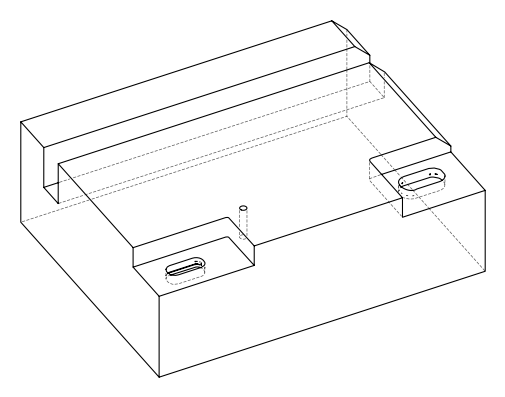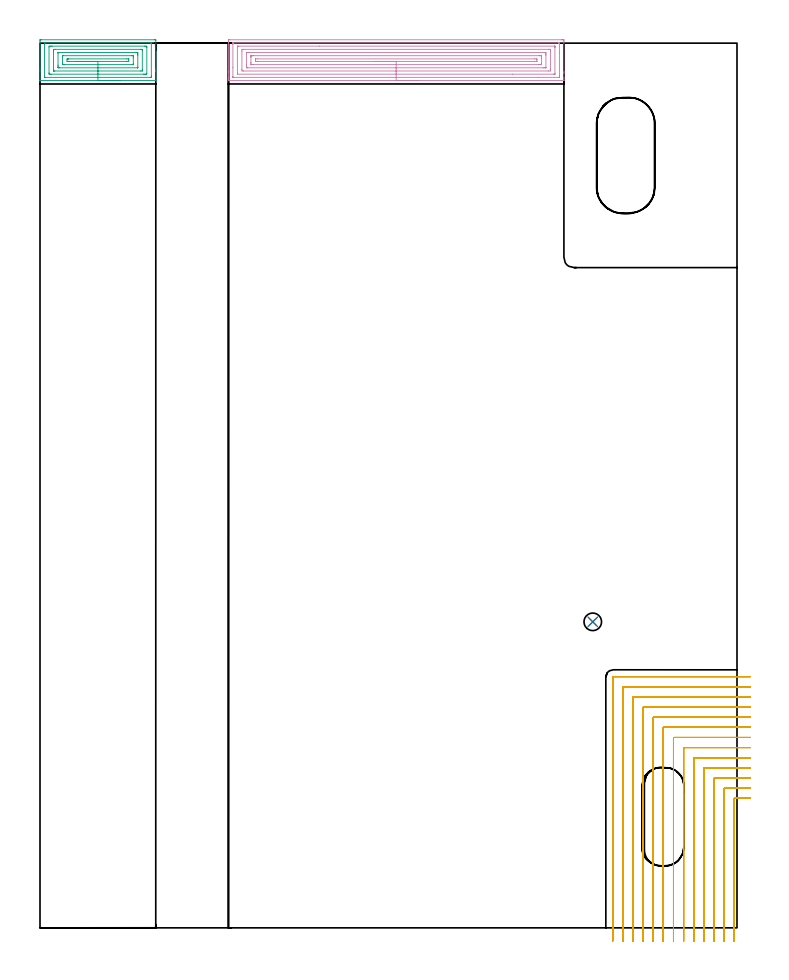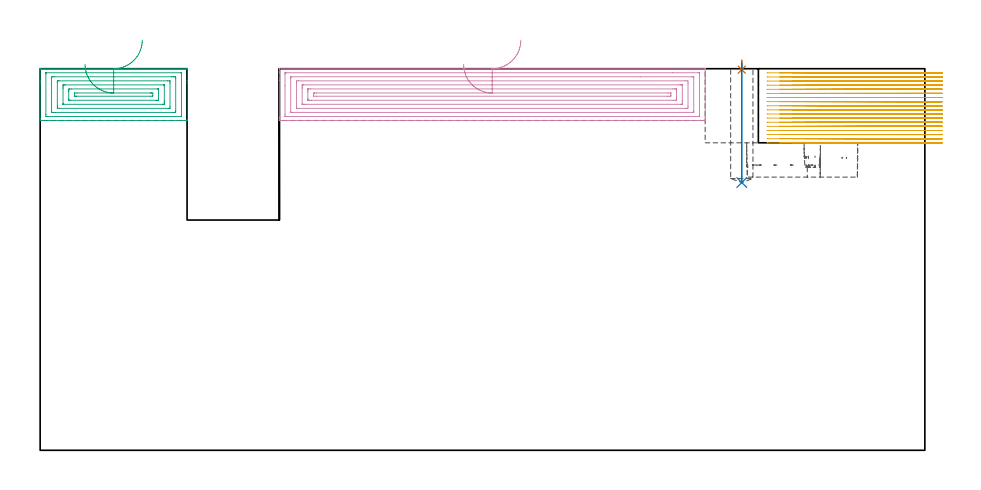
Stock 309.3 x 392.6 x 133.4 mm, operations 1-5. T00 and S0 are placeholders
(PLAN: 9 operations, 7 tool changes, 132.7 min)
(1 SPOT_DRILL | STEP1POCKET | NXT0321_9005460120000 | 0.03 min | 3 mm3)
(2 DRILL_BLIND_HOLE_INTO_CENTER | STEP1POCKET | NXT0301_049 | 0.17 min | 1842 mm3)
(3 AREA_MILL | FG_CHAMFER_SURFACE | UGT0205_001 | 3.14 min | 9677 mm3)
(4 AREA_MILL_1 | FG_CHAMFER_SURFACE_1 | UGT0205_001 | 8.6 min | 26903 mm3)
(5 MILL_CORNER_NOTCH_RECTANGULAR | CORNER_NOTCH_RECTANGULAR | NXT0201_008 | Follow Part, ap 1.5, ae 75% | 64.49 min | 172547 mm3)
(6 MILL_CORNER_NOTCH_RECTANGULAR_1 | CORNER_NOTCH_RECTANGULAR_1 | NXT0201_009 | Follow Part, ap 2, ae 75% | 41.32 min | 196754 mm3)
(7 MILL_RECTANGULAR_POCKET | POCKET_RECTANGULAR_STRAIGHT | UGT0201_103 | Follow Part, ap 3.5, ae 75% | 0.94 min | 8896 mm3)
(8 MILL_RECTANGULAR_POCKET_1 | POCKET_RECTANGULAR_STRAIGHT_1 | UGT0201_100 | Follow Part, ap 4.5, ae 75% | 0.82 min | 14474 mm3)
(9 MILL_RECTANGULAR_SLOT | SLOT_RECTANGULAR | UGT0201_004 | Follow Part, ap 8, ae 75% | 13.18 min | 666415 mm3)
(TOOL NXT0321_9005460120000 | NC Spot Drill, 142deg, 12mm, Carbide, Uncoated | D12 PA142 FL30 Z2)
(TOOL NXT0301_049 | Carbide Drill 7.8mm [860.1-0780-039A1-MM 2214] | D7.8 PA140 FL53 Z2)
(TOOL UGT0205_001 | Chamfer Mill 20 x 3 x 45 deg. | D20 FL50 Z2)
(TOOL NXT0201_008 | ENDMILL 6mm [2P460-0600-NA 1630] | D6 FL26 Z6)
(TOOL NXT0201_009 | ENDMILL 8mm [2P460-0800-NA 1630] | D8 FL26 Z6)
(TOOL UGT0201_103 | End Mill 14 mm | D14 FL19 Z2)
(TOOL UGT0201_100 | End Mill 18 mm | D18 FL22 Z2)
(TOOL UGT0201_004 | End Mill 32 mm | D32 FL53 Z6)
(OP 1 SPOT_DRILL)
G17 G21 G94 G90
T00 M6
G54
G17 G0 G90 X245.3 Y135.8 S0 M3
G43 Z143.4 H0
G94 G81 G98 Z133.064 F250. R136.4
G80
M5
M2
(OP 2 DRILL_BLIND_HOLE_INTO_CENTER)
G17 G21 G94 G90
T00 M6
G54
G17 G0 G90 X245.3 Y135.8 S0 M3
G43 Z143.4 H1
G94 G81 G98 Z93.6 F250. R135.4
G80
M5
M2
(OP 3 AREA_MILL)
G17 G21 G94 G90
T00 M6
G54
G17 G0 G90 X35.7 Y376. S1061 M3
G43 Z143.4 H0
G94 G1 X35.662 Z142.528 F250.
X35.548 Z141.663
X35.359 Z140.812
X35.097 Z139.98
X34.763 Z139.174
X34.36 Z138.4
X33.891 Z137.664
X33.36 Z136.972
X32.771 Z136.329
X32.128 Z135.739
X31.436 Z135.208
X30.7 Z134.74
X29.926 Z134.337
X29.12 Z134.003
X28.288 Z133.741
X27.436 Z133.552
X26.572 Z133.438
X25.7 Z133.4
X0.051
X0.009 Y376.005 Z133.39
X0.006 Y376.014 Z133.381
X0. Y376.135 Z133.264
Y380.252 Z129.146
Y381.04 Z128.353
Y393.515 Z115.881
X0.002 Y394.009 Z115.386
X0.006 Y394.091 Z115.305
X0.493 Y394.1 Z115.3
X50.907
X51.215 Y394.096 Z115.302
X51.39 Y394.091 Z115.305
X51.4 Y393.909 Z115.487
Y381.04 Z128.353
Y380.252 Z129.146
Y380.149 Z129.249
Y376.135 Z133.263
X51.394 Y376.014 Z133.381
X51.391 Y376.005 Z133.39
X51.349 Y376. Z133.4
X25.7
Y377.414 Z131.986
X2.201 Y377.415 Z131.985
X2.078 Y377.418 Z131.982
X2.009 Y377.422 Z131.978
X2.005 Y377.439 Z131.961
X2.002 Y377.476 Z131.924
X2. Y377.741 Z131.659
X2.001 Y391.996 Z117.404
X2.01 Y392.624 Z116.776
X2.024 Y392.679 Z116.721
X2.139 Y392.684 Z116.716
X2.201 Y392.685 Z116.715
X49.199
X49.322 Y392.682 Z116.718
X49.391 Y392.678 Z116.722
X49.395 Y392.661 Z116.739
X49.398 Y392.624 Z116.776
X49.4 Y392.36 Z117.04
X49.399 Y378.104 Z131.296
X49.39 Y377.476 Z131.924
X49.376 Y377.421 Z131.979
X49.261 Y377.416 Z131.984
X49.199 Y377.415 Z131.985
X25.7 Y377.414 Z131.986
Y378.828 Z130.572
X4.916 Y378.829 Z130.571
X4.456 Y378.83 Z130.57
X4.031 Y378.836 Z130.564
X4.002 Y379.258 Z130.142
X4. Y379.29 Z130.11
X4.001 Y390.872 Z118.528
X4.031 Y391.264 Z118.136
X4.49 Y391.27 Z118.13
X4.916 Y391.271 Z118.129
X5.373 Y391.272 Z118.128
X46.484 Y391.271 Z118.129
X46.944 Y391.27 Z118.13
X47.369 Y391.264 Z118.136
X47.398 Y390.842 Z118.558
X47.4 Y390.811 Z118.589
X47.399 Y379.228 Z130.172
X47.369 Y378.836 Z130.564
X46.91 Y378.83 Z130.57
X46.484 Y378.829 Z130.571
X46.027 Y378.828 Z130.572
X25.7
Y380.243 Z129.157
X6.592
X6.255 Y380.245 Z129.155
X6.087 Y380.247 Z129.153
X6.012 Y380.25 Z129.151
X6.01 Y380.308 Z129.092
X6.001 Y380.838 Z128.562
Y389.06 Z120.34
X6.004 Y389.745 Z119.655
X6.01 Y389.842 Z119.558
X6.091 Y389.85 Z119.55
X6.777 Y389.857 Z119.543
X44.808
X45.145 Y389.855 Z119.545
X45.313 Y389.853 Z119.547
X45.388 Y389.851 Z119.549
X45.39 Y389.792 Z119.608
X45.399 Y389.262 Z120.138
Y381.04 Z128.36
X45.395 Y380.355 Z129.045
X45.39 Y380.259 Z129.141
X45.309 Y380.25 Z129.15
X44.623 Y380.243 Z129.157
X25.7
Y381.657 Z127.743
X8.725
X8.453 Y381.659 Z127.741
X8.181 Y381.662 Z127.738
X8.01 Y381.664 Z127.736
X8.006 Y381.779 Z127.621
X8.003 Y381.931 Z127.469
X8. Y382.388 Z127.012
Y382.822 Z126.578
X8.001 Y388.169 Z121.231
X8.003 Y388.397 Z121.003
X8.006 Y388.425 Z120.975
X8.009 Y388.434 Z120.966
X8.02 Y388.436 Z120.964
X8.09 Y388.441 Z120.959
X8.181 Y388.442 Z120.958
X42.674 Y388.443 Z120.957
X42.947 Y388.441 Z120.959
X43.219 Y388.439 Z120.961
X43.39 Y388.436 Z120.964
X43.394 Y388.321 Z121.079
X43.397 Y388.169 Z121.231
X43.4 Y387.712 Z121.688
Y387.278 Z122.122
X43.399 Y381.931 Z127.469
X43.397 Y381.703 Z127.697
X43.394 Y381.675 Z127.725
X43.391 Y381.666 Z127.734
X43.38 Y381.664 Z127.736
X43.31 Y381.659 Z127.741
X43.219 Y381.658 Z127.742
X25.7 Y381.657 Z127.743
Y383.071 Z126.329
X10.859 Y383.072 Z126.328
X10.222 Y383.076 Z126.324
X10.019 Y383.078 Z126.322
X10.007 Y383.49 Z125.91
X10.002 Y383.714 Z125.686
X10. Y383.937 Z125.463
Y386.61 Z122.79
X10.003 Y386.834 Z122.566
X10.009 Y386.983 Z122.417
X10.013 Y387.023 Z122.377
X10.024 Y387.025 Z122.375
X10.063 Y387.027 Z122.373
X10.222 Y387.029 Z122.371
X10.469
X40.541 Y387.028 Z122.372
X41.178 Y387.024 Z122.376
X41.38 Y387.022 Z122.378
X41.393 Y386.61 Z122.79
X41.398 Y386.387 Z123.013
X41.4 Y386.163 Z123.237
Y383.49 Z125.91
X41.397 Y383.266 Z126.134
X41.391 Y383.117 Z126.283
X41.387 Y383.077 Z126.323
X41.376 Y383.075 Z126.325
X41.337 Y383.073 Z126.327
X41.178 Y383.071 Z126.329
X40.931
X25.7
Y384.485 Z124.915
X12.876 Y384.486 Z124.914
X12.105 Y384.49 Z124.91
X12.058 Y384.492 Z124.908
X12.002 Y384.594 Z124.806
X12.001 Y385.496 Z123.904
X12.009 Y385.599 Z123.801
X12.403 Y385.609 Z123.791
X12.639 Y385.613 Z123.787
X12.757 Y385.615 Z123.785
X38.524 Y385.614 Z123.786
X39.295 Y385.61 Z123.79
X39.342 Y385.608 Z123.792
X39.398 Y385.506 Z123.894
X39.399 Y384.605 Z124.795
X39.39 Y384.501 Z124.899
X38.998 Y384.491 Z124.909
X38.761 Y384.487 Z124.913
X38.643 Y384.485 Z124.915
X25.7
X24.828 Z124.953
X23.963 Z125.067
X23.112 Z125.255
X22.28 Z125.518
X21.474 Z125.852
X20.7 Z126.254
X19.964 Z126.723
X19.272 Z127.254
X18.629 Z127.844
X18.04 Z128.487
X17.508 Z129.179
X17.04 Z129.915
X16.637 Z130.688
X16.303 Z131.494
X16.041 Z132.326
X15.852 Z133.178
X15.738 Z134.043
X15.7 Z134.915
G0 Z143.4
M5
M2
(OP 4 AREA_MILL_1)
G17 G21 G94 G90
T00 M6
G54
G17 G0 G90 X168.05 Y376. S1061 M3
G43 Z143.4 H0
G94 G1 X168.012 Z142.528 F250.
X167.898 Z141.663
X167.709 Z140.812
X167.447 Z139.98
X167.113 Z139.174
X166.71 Z138.4
X166.241 Z137.664
X165.71 Z136.972
X165.121 Z136.329
X164.478 Z135.739
X163.786 Z135.208
X163.05 Z134.74
X162.276 Z134.337
X161.47 Z134.003
X160.638 Z133.741
X159.786 Z133.552
X158.922 Z133.438
X158.05 Z133.4
X83.727
X83.61 Y376.003 Z133.388
X83.607 Y376.038 Z133.354
X83.6 Y376.335 Z133.064
Y376.966 Z132.432
Y377.476 Z131.919
Y379.513 Z129.884
Y380.149 Z129.245
Y392.942 Z116.455
X83.601 Y393.515 Z115.882
X83.604 Y394.084 Z115.313
X83.607 Y394.091 Z115.305
X84.172 Y394.1 Z115.3
X231.343
X231.928 Y394.097 Z115.303
X232.493 Y394.091 Z115.305
X232.496 Y394.084 Z115.313
X232.499 Y393.515 Z115.882
X232.5 Y392.942 Z116.455
Y380.149 Z129.245
Y379.513 Z129.884
Y379.258 Z130.139
Y377.476 Z131.919
Y376.966 Z132.432
Y376.335 Z133.064
X232.493 Y376.038 Z133.354
X232.49 Y376.003 Z133.388
X232.373 Y376. Z133.4
X158.05
Y377.414 Z131.986
X85.953 Y377.415 Z131.985
X85.891 Y377.416 Z131.984
X85.767 Y377.421 Z131.979
X85.61 Y377.432 Z131.968
X85.608 Y377.476 Z131.924
X85.602 Y377.828 Z131.572
X85.6 Y381.839 Z127.561
Y392.085 Z117.315
X85.603 Y392.624 Z116.776
X85.606 Y392.667 Z116.733
X85.608 Y392.674 Z116.726
X85.624 Y392.679 Z116.721
X85.705 Y392.682 Z116.718
X85.828 Y392.685 Z116.715
X85.891 Y392.686 Z116.714
X230.147 Y392.685 Z116.715
X230.209 Y392.684 Z116.716
X230.333 Y392.679 Z116.721
X230.49 Y392.668 Z116.732
X230.492 Y392.624 Z116.776
X230.498 Y392.272 Z117.128
X230.5 Y388.349 Z121.051
X230.499 Y378.015 Z131.385
X230.492 Y377.476 Z131.924
X230.49 Y377.435 Z131.965
X230.474 Y377.421 Z131.979
X230.396 Y377.418 Z131.982
X230.272 Y377.415 Z131.985
X221.135 Y377.414 Z131.986
X158.05
Y378.829 Z130.571
X87.671
X87.634 Y378.83 Z130.57
X87.614 Y378.832 Z130.568
X87.611 Y378.834 Z130.566
X87.608 Y378.86 Z130.54
X87.602 Y379.126 Z130.274
X87.6 Y379.258 Z130.142
Y379.391 Z130.009
Y390.974 Z118.426
X87.602 Y391.107 Z118.293
X87.606 Y391.196 Z118.204
X87.61 Y391.261 Z118.139
X87.627 Y391.265 Z118.135
X87.733 Y391.267 Z118.133
X88.194 Y391.271 Z118.129
X123.904 Y391.272 Z118.128
X228.429 Y391.271 Z118.129
X228.466 Y391.27 Z118.13
X228.485 Y391.268 Z118.132
X228.489 Y391.266 Z118.134
X228.492 Y391.24 Z118.16
X228.498 Y390.975 Z118.425
X228.5 Y390.842 Z118.558
Y390.709 Z118.691
Y379.126 Z130.274
X228.498 Y378.993 Z130.407
X228.494 Y378.904 Z130.496
X228.49 Y378.839 Z130.561
X228.472 Y378.835 Z130.565
X228.367 Y378.833 Z130.567
X227.906 Y378.829 Z130.571
X209.775 Y378.828 Z130.572
X158.05 Y378.829 Z130.571
Y380.243 Z129.157
X90.31
X89.615 Y380.25 Z129.15
X89.6 Y380.953 Z128.447
Y389.06 Z120.34
X89.613 Y389.85 Z119.55
X90.403 Y389.857 Z119.543
X225.79
X226.485 Y389.85 Z119.55
X226.5 Y389.147 Z120.253
Y381.04 Z128.36
X226.487 Y380.25 Z129.15
X225.697 Y380.243 Z129.157
X158.05
Y381.657 Z127.743
X92.183 Y381.658 Z127.742
X91.909 Y381.66 Z127.74
X91.727 Y381.664 Z127.736
X91.61 Y381.673 Z127.727
X91.607 Y381.737 Z127.663
X91.603 Y381.931 Z127.469
X91.6 Y382.515 Z126.885
Y382.822 Z126.578
Y388.315 Z121.085
X91.602 Y388.387 Z121.013
X91.606 Y388.423 Z120.977
X91.609 Y388.435 Z120.965
X91.636 Y388.437 Z120.963
X91.91 Y388.442 Z120.958
X92.183 Y388.443 Z120.957
X92.799
X223.917 Y388.442 Z120.958
X224.191 Y388.44 Z120.96
X224.373 Y388.436 Z120.964
X224.49 Y388.428 Z120.972
X224.493 Y388.363 Z121.037
X224.497 Y388.169 Z121.231
X224.5 Y387.585 Z121.815
Y387.278 Z122.122
Y381.786 Z127.614
X224.498 Y381.713 Z127.687
X224.494 Y381.677 Z127.723
X224.491 Y381.665 Z127.735
X224.464 Y381.663 Z127.737
X224.19 Y381.658 Z127.742
X223.917 Y381.657 Z127.743
X223.301
X158.05
Y383.071 Z126.329
X94.605
X93.963 Y383.073 Z126.327
X93.711 Y383.075 Z126.325
X93.634 Y383.078 Z126.322
X93.609 Y383.085 Z126.315
X93.607 Y383.099 Z126.301
X93.602 Y383.184 Z126.216
X93.6 Y383.714 Z125.686
Y384.077 Z125.323
Y386.387 Z123.013
Y386.75 Z122.65
X93.603 Y386.872 Z122.528
X93.608 Y386.968 Z122.432
X93.612 Y387.022 Z122.378
X93.643 Y387.023 Z122.377
X93.963 Y387.027 Z122.373
X94.212 Y387.028 Z122.372
X94.853 Y387.029 Z122.371
X221.495
X222.137 Y387.027 Z122.373
X222.389 Y387.025 Z122.375
X222.466 Y387.022 Z122.378
X222.491 Y387.015 Z122.385
X222.493 Y387.001 Z122.399
X222.498 Y386.916 Z122.484
X222.5 Y386.387 Z123.013
Y386.023 Z123.377
Y383.714 Z125.686
X222.499 Y383.35 Z126.05
X222.497 Y383.229 Z126.171
X222.492 Y383.132 Z126.268
X222.488 Y383.078 Z126.322
X222.457 Y383.077 Z126.323
X222.137 Y383.073 Z126.327
X221.888 Y383.072 Z126.328
X221.246 Y383.071 Z126.329
X158.05
Y384.485 Z124.915
X96.634
X95.861 Y384.487 Z124.913
X95.744 Y384.489 Z124.911
X95.633 Y384.492 Z124.908
X95.61 Y384.605 Z124.795
X95.604 Y384.744 Z124.656
Y385.496 Z123.904
X95.606 Y385.567 Z123.833
X95.609 Y385.599 Z123.801
X95.63 Y385.609 Z123.791
X96.634 Y385.615 Z123.785
X219.466
X220.239 Y385.613 Z123.787
X220.356 Y385.611 Z123.789
X220.467 Y385.608 Z123.792
X220.49 Y385.496 Z123.904
X220.496 Y385.356 Z124.044
Y384.605 Z124.795
X220.493 Y384.533 Z124.867
X220.49 Y384.501 Z124.899
X220.47 Y384.491 Z124.909
X219.466 Y384.485 Z124.915
X158.05
X157.178 Z124.953
X156.313 Z125.067
X155.462 Z125.255
X154.63 Z125.518
X153.824 Z125.852
X153.05 Z126.254
X152.314 Z126.723
X151.622 Z127.254
X150.979 Z127.844
X150.39 Z128.487
X149.858 Z129.179
X149.39 Z129.915
X148.987 Z130.688
X148.653 Z131.494
X148.391 Z132.326
X148.202 Z133.178
X148.088 Z134.043
X148.05 Z134.915
G0 Z143.4
M5
M2
(OP 5 MILL_CORNER_NOTCH_RECTANGULAR)
G17 G21 G94 G90
T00 M6
G54
G17 G0 G90 X315.3 Y57.5 S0 M3
G43 Z143.4 H1
Z131.961
G94 G1 X312.3 F250.
X308.396 F500.
G3 X308.1 Y57.204 R0.3
G1 Y-3.
Y-6. F250.
G0 Z143.4
X315.3 Y62.
Z131.961
G1 X312.3
X303.896 F500.
G3 X303.6 Y61.704 R0.3
G1 Y-3.
Y-6. F250.
G0 Z143.4
X315.3 Y66.5
Z131.961
G1 X312.3
X299.396 F500.
G3 X299.1 Y66.204 R0.3
G1 Y-3.
Y-6. F250.
G0 Z143.4
X315.3 Y71.
Z131.961
G1 X312.3
X294.896 F500.
G3 X294.6 Y70.704 R0.3
G1 Y-3.
Y-6. F250.
G0 Z143.4
X315.3 Y75.5
Z131.961
G1 X312.3
X290.396 F500.
G3 X290.1 Y75.204 R0.3
G1 Y-3.
Y-6. F250.
G0 Z143.4
X315.3 Y80.
Z131.961
G1 X312.3
X285.896 F500.
G3 X285.6 Y79.704 R0.3
G1 Y-3.
Y-6. F250.
G0 Z143.4
X315.3 Y84.5
Z131.961
G1 X312.3
X281.397 F500.
G3 X281.1 Y84.203 R0.3
G1 Y-3.
Y-6. F250.
G0 Z143.4
X315.3 Y89.
Z131.961
G1 X312.3
X276.897 F500.
G3 X276.6 Y88.703 R0.3
G1 Y-3.
Y-6. F250.
G0 Z143.4
X315.3 Y93.5
Z131.961
G1 X312.3
X272.397 F500.
G3 X272.1 Y93.203 R0.3
G1 Y-3.
Y-6. F250.
G0 Z143.4
X315.3 Y98.
Z131.961
G1 X312.3
X267.897 F500.
G3 X267.6 Y97.703 R0.3
G1 Y-3.
Y-6. F250.
G0 Z143.4
X315.3 Y102.5
Z131.961
G1 X312.3
X263.397 F500.
G3 X263.1 Y102.203 R0.3
G1 Y-3.
Y-6. F250.
G0 Z143.4
X315.3 Y107.
Z131.961
G1 X312.3
X258.897 F500.
G3 X258.6 Y106.703 R0.3
G1 Y-3.
Y-6. F250.
G0 Z143.4
X315.3 Y111.5
Z131.961
G1 X312.3
X254.397 F500.
G3 X254.1 Y111.203 R0.3
G1 Y-3.
Y-6. F250.
G0 Z143.4
X315.3 Y57.5
Z130.522
G1 X312.3
X308.396 F500.
G3 X308.1 Y57.204 R0.3
G1 Y-3.
Y-6. F250.
G0 Z143.4
X315.3 Y62.
Z130.522
G1 X312.3
X303.896 F500.
G3 X303.6 Y61.704 R0.3
G1 Y-3.
Y-6. F250.
G0 Z143.4
X315.3 Y66.5
Z130.522
G1 X312.3
X299.396 F500.
G3 X299.1 Y66.204 R0.3
G1 Y-3.
Y-6. F250.
G0 Z143.4
X315.3 Y71.
Z130.522
G1 X312.3
X294.896 F500.
G3 X294.6 Y70.704 R0.3
G1 Y-3.
Y-6. F250.
G0 Z143.4
X315.3 Y75.5
Z130.522
G1 X312.3
X290.396 F500.
G3 X290.1 Y75.204 R0.3
G1 Y-3.
Y-6. F250.
G0 Z143.4
X315.3 Y80.
Z130.522
G1 X312.3
X285.896 F500.
G3 X285.6 Y79.704 R0.3
G1 Y-3.
Y-6. F250.
G0 Z143.4
X315.3 Y84.5
Z130.522
G1 X312.3
X281.397 F500.
G3 X281.1 Y84.203 R0.3
G1 Y-3.
Y-6. F250.
G0 Z143.4
X315.3 Y89.
Z130.522
G1 X312.3
X276.897 F500.
G3 X276.6 Y88.703 R0.3
G1 Y-3.
Y-6. F250.
G0 Z143.4
X315.3 Y93.5
Z130.522
G1 X312.3
X272.397 F500.
G3 X272.1 Y93.203 R0.3
G1 Y-3.
Y-6. F250.
G0 Z143.4
X315.3 Y98.
Z130.522
G1 X312.3
X267.897 F500.
G3 X267.6 Y97.703 R0.3
G1 Y-3.
Y-6. F250.
G0 Z143.4
X315.3 Y102.5
Z130.522
G1 X312.3
X263.397 F500.
G3 X263.1 Y102.203 R0.3
G1 Y-3.
Y-6. F250.
G0 Z143.4
X315.3 Y107.
Z130.522
G1 X312.3
X258.897 F500.
G3 X258.6 Y106.703 R0.3
G1 Y-3.
Y-6. F250.
G0 Z143.4
X315.3 Y111.5
Z130.522
G1 X312.3
X254.397 F500.
G3 X254.1 Y111.203 R0.3
G1 Y-3.
Y-6. F250.
G0 Z143.4
X315.3 Y57.5
Z129.083
G1 X312.3
X308.396 F500.
G3 X308.1 Y57.204 R0.3
G1 Y-3.
Y-6. F250.
G0 Z143.4
X315.3 Y62.
Z129.083
G1 X312.3
X303.896 F500.
G3 X303.6 Y61.704 R0.3
G1 Y-3.
Y-6. F250.
G0 Z143.4
X315.3 Y66.5
Z129.083
G1 X312.3
X299.396 F500.
G3 X299.1 Y66.204 R0.3
G1 Y-3.
Y-6. F250.
G0 Z143.4
X315.3 Y71.
Z129.083
G1 X312.3
X294.896 F500.
G3 X294.6 Y70.704 R0.3
G1 Y-3.
Y-6. F250.
G0 Z143.4
X315.3 Y75.5
Z129.083
G1 X312.3
X290.396 F500.
G3 X290.1 Y75.204 R0.3
G1 Y-3.
Y-6. F250.
G0 Z143.4
X315.3 Y80.
Z129.083
G1 X312.3
X285.896 F500.
G3 X285.6 Y79.704 R0.3
G1 Y-3.
Y-6. F250.
G0 Z143.4
X315.3 Y84.5
Z129.083
G1 X312.3
X281.397 F500.
G3 X281.1 Y84.203 R0.3
G1 Y-3.
Y-6. F250.
G0 Z143.4
X315.3 Y89.
Z129.083
G1 X312.3
X276.897 F500.
G3 X276.6 Y88.703 R0.3
G1 Y-3.
Y-6. F250.
G0 Z143.4
X315.3 Y93.5
Z129.083
G1 X312.3
X272.397 F500.
G3 X272.1 Y93.203 R0.3
G1 Y-3.
Y-6. F250.
G0 Z143.4
X315.3 Y98.
Z129.083
G1 X312.3
X267.897 F500.
G3 X267.6 Y97.703 R0.3
G1 Y-3.
Y-6. F250.
G0 Z143.4
X315.3 Y102.5
Z129.083
G1 X312.3
X263.397 F500.
G3 X263.1 Y102.203 R0.3
G1 Y-3.
Y-6. F250.
G0 Z143.4
X315.3 Y107.
Z129.083
G1 X312.3
X258.897 F500.
G3 X258.6 Y106.703 R0.3
G1 Y-3.
Y-6. F250.
G0 Z143.4
X315.3 Y111.5
Z129.083
G1 X312.3
X254.397 F500.
G3 X254.1 Y111.203 R0.3
G1 Y-3.
Y-6. F250.
G0 Z143.4
X315.3 Y57.5
Z127.644
G1 X312.3
X308.396 F500.
G3 X308.1 Y57.204 R0.3
G1 Y-3.
Y-6. F250.
G0 Z143.4
X315.3 Y62.
Z127.644
G1 X312.3
X303.896 F500.
G3 X303.6 Y61.704 R0.3
G1 Y-3.
Y-6. F250.
G0 Z143.4
X315.3 Y66.5
Z127.644
G1 X312.3
X299.396 F500.
G3 X299.1 Y66.204 R0.3
G1 Y-3.
Y-6. F250.
G0 Z143.4
X315.3 Y71.
Z127.644
G1 X312.3
X294.896 F500.
G3 X294.6 Y70.704 R0.3
G1 Y-3.
Y-6. F250.
G0 Z143.4
X315.3 Y75.5
Z127.644
G1 X312.3
X290.396 F500.
G3 X290.1 Y75.204 R0.3
G1 Y-3.
Y-6. F250.
G0 Z143.4
X315.3 Y80.
Z127.644
G1 X312.3
X285.896 F500.
G3 X285.6 Y79.704 R0.3
G1 Y-3.
Y-6. F250.
G0 Z143.4
X315.3 Y84.5
Z127.644
G1 X312.3
X281.397 F500.
G3 X281.1 Y84.203 R0.3
G1 Y-3.
Y-6. F250.
G0 Z143.4
X315.3 Y89.
Z127.644
G1 X312.3
X276.897 F500.
G3 X276.6 Y88.703 R0.3
G1 Y-3.
Y-6. F250.
G0 Z143.4
X315.3 Y93.5
Z127.644
G1 X312.3
X272.397 F500.
G3 X272.1 Y93.203 R0.3
G1 Y-3.
Y-6. F250.
G0 Z143.4
X315.3 Y98.
Z127.644
G1 X312.3
X267.897 F500.
G3 X267.6 Y97.703 R0.3
G1 Y-3.
Y-6. F250.
G0 Z143.4
X315.3 Y102.5
Z127.644
G1 X312.3
X263.397 F500.
G3 X263.1 Y102.203 R0.3
G1 Y-3.
Y-6. F250.
G0 Z143.4
X315.3 Y107.
Z127.644
G1 X312.3
X258.897 F500.
G3 X258.6 Y106.703 R0.3
G1 Y-3.
Y-6. F250.
G0 Z143.4
X315.3 Y111.5
Z127.644
G1 X312.3
X254.397 F500.
G3 X254.1 Y111.203 R0.3
G1 Y-3.
Y-6. F250.
G0 Z143.4
X315.3 Y57.5
Z126.205
G1 X312.3
X308.396 F500.
G3 X308.1 Y57.204 R0.3
G1 Y-3.
Y-6. F250.
G0 Z143.4
X315.3 Y62.
Z126.205
G1 X312.3
X303.896 F500.
G3 X303.6 Y61.704 R0.3
G1 Y-3.
Y-6. F250.
G0 Z143.4
X315.3 Y66.5
Z126.205
G1 X312.3
X299.396 F500.
G3 X299.1 Y66.204 R0.3
G1 Y-3.
Y-6. F250.
G0 Z143.4
X315.3 Y71.
Z126.205
G1 X312.3
X294.896 F500.
G3 X294.6 Y70.704 R0.3
G1 Y-3.
Y-6. F250.
G0 Z143.4
X315.3 Y75.5
Z126.205
G1 X312.3
X290.396 F500.
G3 X290.1 Y75.204 R0.3
G1 Y-3.
Y-6. F250.
G0 Z143.4
X315.3 Y80.
Z126.205
G1 X312.3
X285.896 F500.
G3 X285.6 Y79.704 R0.3
G1 Y-3.
Y-6. F250.
G0 Z143.4
X315.3 Y84.5
Z126.205
G1 X312.3
X281.397 F500.
G3 X281.1 Y84.203 R0.3
G1 Y-3.
Y-6. F250.
G0 Z143.4
X315.3 Y89.
Z126.205
G1 X312.3
X276.897 F500.
G3 X276.6 Y88.703 R0.3
G1 Y-3.
Y-6. F250.
G0 Z143.4
X315.3 Y93.5
Z126.205
G1 X312.3
X272.397 F500.
G3 X272.1 Y93.203 R0.3
G1 Y-3.
Y-6. F250.
G0 Z143.4
X315.3 Y98.
Z126.205
G1 X312.3
X267.897 F500.
G3 X267.6 Y97.703 R0.3
G1 Y-3.
Y-6. F250.
G0 Z143.4
X315.3 Y102.5
Z126.205
G1 X312.3
X263.397 F500.
G3 X263.1 Y102.203 R0.3
G1 Y-3.
Y-6. F250.
G0 Z143.4
X315.3 Y107.
Z126.205
G1 X312.3
X258.897 F500.
G3 X258.6 Y106.703 R0.3
G1 Y-3.
Y-6. F250.
G0 Z143.4
X315.3 Y111.5
Z126.205
G1 X312.3
X254.397 F500.
G3 X254.1 Y111.203 R0.3
G1 Y-3.
Y-6. F250.
G0 Z143.4
X315.3 Y57.5
Z124.767
G1 X312.3
X308.396 F500.
G3 X308.1 Y57.204 R0.3
G1 Y-3.
Y-6. F250.
G0 Z143.4
X315.3 Y62.
Z124.767
G1 X312.3
X303.896 F500.
G3 X303.6 Y61.704 R0.3
G1 Y-3.
Y-6. F250.
G0 Z143.4
X315.3 Y66.5
Z124.767
G1 X312.3
X299.396 F500.
G3 X299.1 Y66.204 R0.3
G1 Y-3.
Y-6. F250.
G0 Z143.4
X315.3 Y71.
Z124.767
G1 X312.3
X294.896 F500.
G3 X294.6 Y70.704 R0.3
G1 Y-3.
Y-6. F250.
G0 Z143.4
X315.3 Y75.5
Z124.767
G1 X312.3
X290.396 F500.
G3 X290.1 Y75.204 R0.3
G1 Y-3.
Y-6. F250.
G0 Z143.4
X315.3 Y80.
Z124.767
G1 X312.3
X285.896 F500.
G3 X285.6 Y79.704 R0.3
G1 Y-3.
Y-6. F250.
G0 Z143.4
X315.3 Y84.5
Z124.767
G1 X312.3
X281.397 F500.
G3 X281.1 Y84.203 R0.3
G1 Y-3.
Y-6. F250.
G0 Z143.4
X315.3 Y89.
Z124.767
G1 X312.3
X276.897 F500.
G3 X276.6 Y88.703 R0.3
G1 Y-3.
Y-6. F250.
G0 Z143.4
X315.3 Y93.5
Z124.767
G1 X312.3
X272.397 F500.
G3 X272.1 Y93.203 R0.3
G1 Y-3.
Y-6. F250.
G0 Z143.4
X315.3 Y98.
Z124.767
G1 X312.3
X267.897 F500.
G3 X267.6 Y97.703 R0.3
G1 Y-3.
Y-6. F250.
G0 Z143.4
X315.3 Y102.5
Z124.767
G1 X312.3
X263.397 F500.
G3 X263.1 Y102.203 R0.3
G1 Y-3.
Y-6. F250.
G0 Z143.4
X315.3 Y107.
Z124.767
G1 X312.3
X258.897 F500.
G3 X258.6 Y106.703 R0.3
G1 Y-3.
Y-6. F250.
G0 Z143.4
X315.3 Y111.5
Z124.767
G1 X312.3
X254.397 F500.
G3 X254.1 Y111.203 R0.3
G1 Y-3.
Y-6. F250.
G0 Z143.4
X315.3 Y57.5
Z123.328
G1 X312.3
X308.396 F500.
G3 X308.1 Y57.204 R0.3
G1 Y-3.
Y-6. F250.
G0 Z143.4
X315.3 Y62.
Z123.328
G1 X312.3
X303.896 F500.
G3 X303.6 Y61.704 R0.3
G1 Y-3.
Y-6. F250.
G0 Z143.4
X315.3 Y66.5
Z123.328
G1 X312.3
X299.396 F500.
G3 X299.1 Y66.204 R0.3
G1 Y-3.
Y-6. F250.
G0 Z143.4
X315.3 Y71.
Z123.328
G1 X312.3
X294.896 F500.
G3 X294.6 Y70.704 R0.3
G1 Y-3.
Y-6. F250.
G0 Z143.4
X315.3 Y75.5
Z123.328
G1 X312.3
X290.396 F500.
G3 X290.1 Y75.204 R0.3
G1 Y-3.
Y-6. F250.
G0 Z143.4
X315.3 Y80.
Z123.328
G1 X312.3
X285.896 F500.
G3 X285.6 Y79.704 R0.3
G1 Y-3.
Y-6. F250.
G0 Z143.4
X315.3 Y84.5
Z123.328
G1 X312.3
X281.397 F500.
G3 X281.1 Y84.203 R0.3
G1 Y-3.
Y-6. F250.
G0 Z143.4
X315.3 Y89.
Z123.328
G1 X312.3
X276.897 F500.
G3 X276.6 Y88.703 R0.3
G1 Y-3.
Y-6. F250.
G0 Z143.4
X315.3 Y93.5
Z123.328
G1 X312.3
X272.397 F500.
G3 X272.1 Y93.203 R0.3
G1 Y-3.
Y-6. F250.
G0 Z143.4
X315.3 Y98.
Z123.328
G1 X312.3
X267.897 F500.
G3 X267.6 Y97.703 R0.3
G1 Y-3.
Y-6. F250.
G0 Z143.4
X315.3 Y102.5
Z123.328
G1 X312.3
X263.397 F500.
G3 X263.1 Y102.203 R0.3
G1 Y-3.
Y-6. F250.
G0 Z143.4
X315.3 Y107.
Z123.328
G1 X312.3
X258.897 F500.
G3 X258.6 Y106.703 R0.3
G1 Y-3.
Y-6. F250.
G0 Z143.4
X315.3 Y111.5
Z123.328
G1 X312.3
X254.397 F500.
G3 X254.1 Y111.203 R0.3
G1 Y-3.
Y-6. F250.
G0 Z143.4
X315.3 Y57.5
Z121.889
G1 X312.3
X308.396 F500.
G3 X308.1 Y57.204 R0.3
G1 Y-3.
Y-6. F250.
G0 Z143.4
X315.3 Y62.
Z121.889
G1 X312.3
X303.896 F500.
G3 X303.6 Y61.704 R0.3
G1 Y-3.
Y-6. F250.
G0 Z143.4
X315.3 Y66.5
Z121.889
G1 X312.3
X299.396 F500.
G3 X299.1 Y66.204 R0.3
G1 Y-3.
Y-6. F250.
G0 Z143.4
X315.3 Y71.
Z121.889
G1 X312.3
X294.896 F500.
G3 X294.6 Y70.704 R0.3
G1 Y-3.
Y-6. F250.
G0 Z143.4
X315.3 Y75.5
Z121.889
G1 X312.3
X290.396 F500.
G3 X290.1 Y75.204 R0.3
G1 Y-3.
Y-6. F250.
G0 Z143.4
X315.3 Y80.
Z121.889
G1 X312.3
X285.896 F500.
G3 X285.6 Y79.704 R0.3
G1 Y-3.
Y-6. F250.
G0 Z143.4
X315.3 Y84.5
Z121.889
G1 X312.3
X281.397 F500.
G3 X281.1 Y84.203 R0.3
G1 Y-3.
Y-6. F250.
G0 Z143.4
X315.3 Y89.
Z121.889
G1 X312.3
X276.897 F500.
G3 X276.6 Y88.703 R0.3
G1 Y-3.
Y-6. F250.
G0 Z143.4
X315.3 Y93.5
Z121.889
G1 X312.3
X272.397 F500.
G3 X272.1 Y93.203 R0.3
G1 Y-3.
Y-6. F250.
G0 Z143.4
X315.3 Y98.
Z121.889
G1 X312.3
X267.897 F500.
G3 X267.6 Y97.703 R0.3
G1 Y-3.
Y-6. F250.
G0 Z143.4
X315.3 Y102.5
Z121.889
G1 X312.3
X263.397 F500.
G3 X263.1 Y102.203 R0.3
G1 Y-3.
Y-6. F250.
G0 Z143.4
X315.3 Y107.
Z121.889
G1 X312.3
X258.897 F500.
G3 X258.6 Y106.703 R0.3
G1 Y-3.
Y-6. F250.
G0 Z143.4
X315.3 Y111.5
Z121.889
G1 X312.3
X254.397 F500.
G3 X254.1 Y111.203 R0.3
G1 Y-3.
Y-6. F250.
G0 Z143.4
X315.3 Y57.5
Z120.45
G1 X312.3
X308.396 F500.
G3 X308.1 Y57.204 R0.3
G1 Y-3.
Y-6. F250.
G0 Z143.4
X315.3 Y62.
Z120.45
G1 X312.3
X303.896 F500.
G3 X303.6 Y61.704 R0.3
G1 Y-3.
Y-6. F250.
G0 Z143.4
X315.3 Y66.5
Z120.45
G1 X312.3
X299.396 F500.
G3 X299.1 Y66.204 R0.3
G1 Y-3.
Y-6. F250.
G0 Z143.4
X315.3 Y71.
Z120.45
G1 X312.3
X294.896 F500.
G3 X294.6 Y70.704 R0.3
G1 Y-3.
Y-6. F250.
G0 Z143.4
X315.3 Y75.5
Z120.45
G1 X312.3
X290.396 F500.
G3 X290.1 Y75.204 R0.3
G1 Y-3.
Y-6. F250.
G0 Z143.4
X315.3 Y80.
Z120.45
G1 X312.3
X285.896 F500.
G3 X285.6 Y79.704 R0.3
G1 Y-3.
Y-6. F250.
G0 Z143.4
X315.3 Y84.5
Z120.45
G1 X312.3
X281.397 F500.
G3 X281.1 Y84.203 R0.3
G1 Y-3.
Y-6. F250.
G0 Z143.4
X315.3 Y89.
Z120.45
G1 X312.3
X276.897 F500.
G3 X276.6 Y88.703 R0.3
G1 Y-3.
Y-6. F250.
G0 Z143.4
X315.3 Y93.5
Z120.45
G1 X312.3
X272.397 F500.
G3 X272.1 Y93.203 R0.3
G1 Y-3.
Y-6. F250.
G0 Z143.4
X315.3 Y98.
Z120.45
G1 X312.3
X267.897 F500.
G3 X267.6 Y97.703 R0.3
G1 Y-3.
Y-6. F250.
G0 Z143.4
X315.3 Y102.5
Z120.45
G1 X312.3
X263.397 F500.
G3 X263.1 Y102.203 R0.3
G1 Y-3.
Y-6. F250.
G0 Z143.4
X315.3 Y107.
Z120.45
G1 X312.3
X258.897 F500.
G3 X258.6 Y106.703 R0.3
G1 Y-3.
Y-6. F250.
G0 Z143.4
X315.3 Y111.5
Z120.45
G1 X312.3
X254.397 F500.
G3 X254.1 Y111.203 R0.3
G1 Y-3.
Y-6. F250.
G0 Z143.4
X315.3 Y57.5
Z119.011
G1 X312.3
X308.396 F500.
G3 X308.1 Y57.204 R0.3
G1 Y-3.
Y-6. F250.
G0 Z143.4
X315.3 Y62.
Z119.011
G1 X312.3
X303.896 F500.
G3 X303.6 Y61.704 R0.3
G1 Y-3.
Y-6. F250.
G0 Z143.4
X315.3 Y66.5
Z119.011
G1 X312.3
X299.396 F500.
G3 X299.1 Y66.204 R0.3
G1 Y-3.
Y-6. F250.
G0 Z143.4
X315.3 Y71.
Z119.011
G1 X312.3
X294.896 F500.
G3 X294.6 Y70.704 R0.3
G1 Y-3.
Y-6. F250.
G0 Z143.4
X315.3 Y75.5
Z119.011
G1 X312.3
X290.396 F500.
G3 X290.1 Y75.204 R0.3
G1 Y-3.
Y-6. F250.
G0 Z143.4
X315.3 Y80.
Z119.011
G1 X312.3
X285.896 F500.
G3 X285.6 Y79.704 R0.3
G1 Y-3.
Y-6. F250.
G0 Z143.4
X315.3 Y84.5
Z119.011
G1 X312.3
X281.397 F500.
G3 X281.1 Y84.203 R0.3
G1 Y-3.
Y-6. F250.
G0 Z143.4
X315.3 Y89.
Z119.011
G1 X312.3
X276.897 F500.
G3 X276.6 Y88.703 R0.3
G1 Y-3.
Y-6. F250.
G0 Z143.4
X315.3 Y93.5
Z119.011
G1 X312.3
X272.397 F500.
G3 X272.1 Y93.203 R0.3
G1 Y-3.
Y-6. F250.
G0 Z143.4
X315.3 Y98.
Z119.011
G1 X312.3
X267.897 F500.
G3 X267.6 Y97.703 R0.3
G1 Y-3.
Y-6. F250.
G0 Z143.4
X315.3 Y102.5
Z119.011
G1 X312.3
X263.397 F500.
G3 X263.1 Y102.203 R0.3
G1 Y-3.
Y-6. F250.
G0 Z143.4
X315.3 Y107.
Z119.011
G1 X312.3
X258.897 F500.
G3 X258.6 Y106.703 R0.3
G1 Y-3.
Y-6. F250.
G0 Z143.4
X315.3 Y111.5
Z119.011
G1 X312.3
X254.397 F500.
G3 X254.1 Y111.203 R0.3
G1 Y-3.
Y-6. F250.
G0 Z143.4
X315.3 Y57.5
Z117.572
G1 X312.3
X308.396 F500.
G3 X308.1 Y57.204 R0.3
G1 Y-3.
Y-6. F250.
G0 Z143.4
X315.3 Y62.
Z117.572
G1 X312.3
X303.896 F500.
G3 X303.6 Y61.704 R0.3
G1 Y-3.
Y-6. F250.
G0 Z143.4
X315.3 Y66.5
Z117.572
G1 X312.3
X299.396 F500.
G3 X299.1 Y66.204 R0.3
G1 Y-3.
Y-6. F250.
G0 Z143.4
X315.3 Y71.
Z117.572
G1 X312.3
X294.896 F500.
G3 X294.6 Y70.704 R0.3
G1 Y-3.
Y-6. F250.
G0 Z143.4
X315.3 Y75.5
Z117.572
G1 X312.3
X290.396 F500.
G3 X290.1 Y75.204 R0.3
G1 Y-3.
Y-6. F250.
G0 Z143.4
X315.3 Y80.
Z117.572
G1 X312.3
X285.896 F500.
G3 X285.6 Y79.704 R0.3
G1 Y-3.
Y-6. F250.
G0 Z143.4
X315.3 Y84.5
Z117.572
G1 X312.3
X281.397 F500.
G3 X281.1 Y84.203 R0.3
G1 Y-3.
Y-6. F250.
G0 Z143.4
X315.3 Y89.
Z117.572
G1 X312.3
X276.897 F500.
G3 X276.6 Y88.703 R0.3
G1 Y-3.
Y-6. F250.
G0 Z143.4
X315.3 Y93.5
Z117.572
G1 X312.3
X272.397 F500.
G3 X272.1 Y93.203 R0.3
G1 Y-3.
Y-6. F250.
G0 Z143.4
X315.3 Y98.
Z117.572
G1 X312.3
X267.897 F500.
G3 X267.6 Y97.703 R0.3
G1 Y-3.
Y-6. F250.
G0 Z143.4
X315.3 Y102.5
Z117.572
G1 X312.3
X263.397 F500.
G3 X263.1 Y102.203 R0.3
G1 Y-3.
Y-6. F250.
G0 Z143.4
X315.3 Y107.
Z117.572
G1 X312.3
X258.897 F500.
G3 X258.6 Y106.703 R0.3
G1 Y-3.
Y-6. F250.
G0 Z143.4
X315.3 Y111.5
Z117.572
G1 X312.3
X254.397 F500.
G3 X254.1 Y111.203 R0.3
G1 Y-3.
Y-6. F250.
G0 Z143.4
X315.3 Y57.5
Z116.133
G1 X312.3
X308.396 F500.
G3 X308.1 Y57.204 R0.3
G1 Y-3.
Y-6. F250.
G0 Z143.4
X315.3 Y62.
Z116.133
G1 X312.3
X303.896 F500.
G3 X303.6 Y61.704 R0.3
G1 Y-3.
Y-6. F250.
G0 Z143.4
X315.3 Y66.5
Z116.133
G1 X312.3
X299.396 F500.
G3 X299.1 Y66.204 R0.3
G1 Y-3.
Y-6. F250.
G0 Z143.4
X315.3 Y71.
Z116.133
G1 X312.3
X294.896 F500.
G3 X294.6 Y70.704 R0.3
G1 Y-3.
Y-6. F250.
G0 Z143.4
X315.3 Y75.5
Z116.133
G1 X312.3
X290.396 F500.
G3 X290.1 Y75.204 R0.3
G1 Y-3.
Y-6. F250.
G0 Z143.4
X315.3 Y80.
Z116.133
G1 X312.3
X285.896 F500.
G3 X285.6 Y79.704 R0.3
G1 Y-3.
Y-6. F250.
G0 Z143.4
X315.3 Y84.5
Z116.133
G1 X312.3
X281.397 F500.
G3 X281.1 Y84.203 R0.3
G1 Y-3.
Y-6. F250.
G0 Z143.4
X315.3 Y89.
Z116.133
G1 X312.3
X276.897 F500.
G3 X276.6 Y88.703 R0.3
G1 Y-3.
Y-6. F250.
G0 Z143.4
X315.3 Y93.5
Z116.133
G1 X312.3
X272.397 F500.
G3 X272.1 Y93.203 R0.3
G1 Y-3.
Y-6. F250.
G0 Z143.4
X315.3 Y98.
Z116.133
G1 X312.3
X267.897 F500.
G3 X267.6 Y97.703 R0.3
G1 Y-3.
Y-6. F250.
G0 Z143.4
X315.3 Y102.5
Z116.133
G1 X312.3
X263.397 F500.
G3 X263.1 Y102.203 R0.3
G1 Y-3.
Y-6. F250.
G0 Z143.4
X315.3 Y107.
Z116.133
G1 X312.3
X258.897 F500.
G3 X258.6 Y106.703 R0.3
G1 Y-3.
Y-6. F250.
G0 Z143.4
X315.3 Y111.5
Z116.133
G1 X312.3
X254.397 F500.
G3 X254.1 Y111.203 R0.3
G1 Y-3.
Y-6. F250.
G0 Z143.4
X315.3 Y57.5
Z114.694
G1 X312.3
X308.396 F500.
G3 X308.1 Y57.204 R0.3
G1 Y-3.
Y-6. F250.
G0 Z143.4
X315.3 Y62.
Z114.694
G1 X312.3
X303.896 F500.
G3 X303.6 Y61.704 R0.3
G1 Y-3.
Y-6. F250.
G0 Z143.4
X315.3 Y66.5
Z114.694
G1 X312.3
X299.396 F500.
G3 X299.1 Y66.204 R0.3
G1 Y-3.
Y-6. F250.
G0 Z143.4
X315.3 Y71.
Z114.694
G1 X312.3
X294.896 F500.
G3 X294.6 Y70.704 R0.3
G1 Y-3.
Y-6. F250.
G0 Z143.4
X315.3 Y75.5
Z114.694
G1 X312.3
X290.396 F500.
G3 X290.1 Y75.204 R0.3
G1 Y-3.
Y-6. F250.
G0 Z143.4
X315.3 Y80.
Z114.694
G1 X312.3
X285.896 F500.
G3 X285.6 Y79.704 R0.3
G1 Y-3.
Y-6. F250.
G0 Z143.4
X315.3 Y84.5
Z114.694
G1 X312.3
X281.397 F500.
G3 X281.1 Y84.203 R0.3
G1 Y-3.
Y-6. F250.
G0 Z143.4
X315.3 Y89.
Z114.694
G1 X312.3
X276.897 F500.
G3 X276.6 Y88.703 R0.3
G1 Y-3.
Y-6. F250.
G0 Z143.4
X315.3 Y93.5
Z114.694
G1 X312.3
X272.397 F500.
G3 X272.1 Y93.203 R0.3
G1 Y-3.
Y-6. F250.
G0 Z143.4
X315.3 Y98.
Z114.694
G1 X312.3
X267.897 F500.
G3 X267.6 Y97.703 R0.3
G1 Y-3.
Y-6. F250.
G0 Z143.4
X315.3 Y102.5
Z114.694
G1 X312.3
X263.397 F500.
G3 X263.1 Y102.203 R0.3
G1 Y-3.
Y-6. F250.
G0 Z143.4
X315.3 Y107.
Z114.694
G1 X312.3
X258.897 F500.
G3 X258.6 Y106.703 R0.3
G1 Y-3.
Y-6. F250.
G0 Z143.4
X315.3 Y111.5
Z114.694
G1 X312.3
X254.397 F500.
G3 X254.1 Y111.203 R0.3
G1 Y-3.
Y-6. F250.
G0 Z143.4
X315.3 Y57.5
Z113.256
G1 X312.3
X308.396 F500.
G3 X308.1 Y57.204 R0.3
G1 Y-3.
Y-6. F250.
G0 Z143.4
X315.3 Y62.
Z113.256
G1 X312.3
X303.896 F500.
G3 X303.6 Y61.704 R0.3
G1 Y-3.
Y-6. F250.
G0 Z143.4
X315.3 Y66.5
Z113.256
G1 X312.3
X299.396 F500.
G3 X299.1 Y66.204 R0.3
G1 Y-3.
Y-6. F250.
G0 Z143.4
X315.3 Y71.
Z113.256
G1 X312.3
X294.896 F500.
G3 X294.6 Y70.704 R0.3
G1 Y-3.
Y-6. F250.
G0 Z143.4
X315.3 Y75.5
Z113.256
G1 X312.3
X290.396 F500.
G3 X290.1 Y75.204 R0.3
G1 Y-3.
Y-6. F250.
G0 Z143.4
X315.3 Y80.
Z113.256
G1 X312.3
X285.896 F500.
G3 X285.6 Y79.704 R0.3
G1 Y-3.
Y-6. F250.
G0 Z143.4
X315.3 Y84.5
Z113.256
G1 X312.3
X281.397 F500.
G3 X281.1 Y84.203 R0.3
G1 Y-3.
Y-6. F250.
G0 Z143.4
X315.3 Y89.
Z113.256
G1 X312.3
X276.897 F500.
G3 X276.6 Y88.703 R0.3
G1 Y-3.
Y-6. F250.
G0 Z143.4
X315.3 Y93.5
Z113.256
G1 X312.3
X272.397 F500.
G3 X272.1 Y93.203 R0.3
G1 Y-3.
Y-6. F250.
G0 Z143.4
X315.3 Y98.
Z113.256
G1 X312.3
X267.897 F500.
G3 X267.6 Y97.703 R0.3
G1 Y-3.
Y-6. F250.
G0 Z143.4
X315.3 Y102.5
Z113.256
G1 X312.3
X263.397 F500.
G3 X263.1 Y102.203 R0.3
G1 Y-3.
Y-6. F250.
G0 Z143.4
X315.3 Y107.
Z113.256
G1 X312.3
X258.897 F500.
G3 X258.6 Y106.703 R0.3
G1 Y-3.
Y-6. F250.
G0 Z143.4
X315.3 Y111.5
Z113.256
G1 X312.3
X254.397 F500.
G3 X254.1 Y111.203 R0.3
G1 Y-3.
Y-6. F250.
G0 Z143.4
X315.3 Y57.5
Z111.817
G1 X312.3
X308.396 F500.
G3 X308.1 Y57.204 R0.3
G1 Y-3.
Y-6. F250.
G0 Z143.4
X315.3 Y62.
Z111.817
G1 X312.3
X303.896 F500.
G3 X303.6 Y61.704 R0.3
G1 Y-3.
Y-6. F250.
G0 Z143.4
X315.3 Y66.5
Z111.817
G1 X312.3
X299.396 F500.
G3 X299.1 Y66.204 R0.3
G1 Y-3.
Y-6. F250.
G0 Z143.4
X315.3 Y71.
Z111.817
G1 X312.3
X294.896 F500.
G3 X294.6 Y70.704 R0.3
G1 Y-3.
Y-6. F250.
G0 Z143.4
X315.3 Y75.5
Z111.817
G1 X312.3
X290.396 F500.
G3 X290.1 Y75.204 R0.3
G1 Y-3.
Y-6. F250.
G0 Z143.4
X315.3 Y80.
Z111.817
G1 X312.3
X285.896 F500.
G3 X285.6 Y79.704 R0.3
G1 Y-3.
Y-6. F250.
G0 Z143.4
X315.3 Y84.5
Z111.817
G1 X312.3
X281.397 F500.
G3 X281.1 Y84.203 R0.3
G1 Y-3.
Y-6. F250.
G0 Z143.4
X315.3 Y89.
Z111.817
G1 X312.3
X276.897 F500.
G3 X276.6 Y88.703 R0.3
G1 Y-3.
Y-6. F250.
G0 Z143.4
X315.3 Y93.5
Z111.817
G1 X312.3
X272.397 F500.
G3 X272.1 Y93.203 R0.3
G1 Y-3.
Y-6. F250.
G0 Z143.4
X315.3 Y98.
Z111.817
G1 X312.3
X267.897 F500.
G3 X267.6 Y97.703 R0.3
G1 Y-3.
Y-6. F250.
G0 Z143.4
X315.3 Y102.5
Z111.817
G1 X312.3
X263.397 F500.
G3 X263.1 Y102.203 R0.3
G1 Y-3.
Y-6. F250.
G0 Z143.4
X315.3 Y107.
Z111.817
G1 X312.3
X258.897 F500.
G3 X258.6 Y106.703 R0.3
G1 Y-3.
Y-6. F250.
G0 Z143.4
X315.3 Y111.5
Z111.817
G1 X312.3
X254.397 F500.
G3 X254.1 Y111.203 R0.3
G1 Y-3.
Y-6. F250.
G0 Z143.4
X315.3 Y57.5
Z110.378
G1 X312.3
X308.396 F500.
G3 X308.1 Y57.204 R0.3
G1 Y-3.
Y-6. F250.
G0 Z143.4
X315.3 Y62.
Z110.378
G1 X312.3
X303.896 F500.
G3 X303.6 Y61.704 R0.3
G1 Y-3.
Y-6. F250.
G0 Z143.4
X315.3 Y66.5
Z110.378
G1 X312.3
X299.396 F500.
G3 X299.1 Y66.204 R0.3
G1 Y-3.
Y-6. F250.
G0 Z143.4
X315.3 Y71.
Z110.378
G1 X312.3
X294.896 F500.
G3 X294.6 Y70.704 R0.3
G1 Y-3.
Y-6. F250.
G0 Z143.4
X315.3 Y75.5
Z110.378
G1 X312.3
X290.396 F500.
G3 X290.1 Y75.204 R0.3
G1 Y-3.
Y-6. F250.
G0 Z143.4
X315.3 Y80.
Z110.378
G1 X312.3
X285.896 F500.
G3 X285.6 Y79.704 R0.3
G1 Y-3.
Y-6. F250.
G0 Z143.4
X315.3 Y84.5
Z110.378
G1 X312.3
X281.397 F500.
G3 X281.1 Y84.203 R0.3
G1 Y-3.
Y-6. F250.
G0 Z143.4
X315.3 Y89.
Z110.378
G1 X312.3
X276.897 F500.
G3 X276.6 Y88.703 R0.3
G1 Y-3.
Y-6. F250.
G0 Z143.4
X315.3 Y93.5
Z110.378
G1 X312.3
X272.397 F500.
G3 X272.1 Y93.203 R0.3
G1 Y-3.
Y-6. F250.
G0 Z143.4
X315.3 Y98.
Z110.378
G1 X312.3
X267.897 F500.
G3 X267.6 Y97.703 R0.3
G1 Y-3.
Y-6. F250.
G0 Z143.4
X315.3 Y102.5
Z110.378
G1 X312.3
X263.397 F500.
G3 X263.1 Y102.203 R0.3
G1 Y-3.
Y-6. F250.
G0 Z143.4
X315.3 Y107.
Z110.378
G1 X312.3
X258.897 F500.
G3 X258.6 Y106.703 R0.3
G1 Y-3.
Y-6. F250.
G0 Z143.4
X315.3 Y111.5
Z110.378
G1 X312.3
X254.397 F500.
G3 X254.1 Y111.203 R0.3
G1 Y-3.
Y-6. F250.
G0 Z143.4
X315.3 Y57.5
Z108.939
G1 X312.3
X308.396 F500.
G3 X308.1 Y57.204 R0.3
G1 Y-3.
Y-6. F250.
G0 Z143.4
X315.3 Y62.
Z108.939
G1 X312.3
X303.896 F500.
G3 X303.6 Y61.704 R0.3
G1 Y-3.
Y-6. F250.
G0 Z143.4
X315.3 Y66.5
Z108.939
G1 X312.3
X299.396 F500.
G3 X299.1 Y66.204 R0.3
G1 Y-3.
Y-6. F250.
G0 Z143.4
X315.3 Y71.
Z108.939
G1 X312.3
X294.896 F500.
G3 X294.6 Y70.704 R0.3
G1 Y-3.
Y-6. F250.
G0 Z143.4
X315.3 Y75.5
Z108.939
G1 X312.3
X290.396 F500.
G3 X290.1 Y75.204 R0.3
G1 Y-3.
Y-6. F250.
G0 Z143.4
X315.3 Y80.
Z108.939
G1 X312.3
X285.896 F500.
G3 X285.6 Y79.704 R0.3
G1 Y-3.
Y-6. F250.
G0 Z143.4
X315.3 Y84.5
Z108.939
G1 X312.3
X281.397 F500.
G3 X281.1 Y84.203 R0.3
G1 Y-3.
Y-6. F250.
G0 Z143.4
X315.3 Y89.
Z108.939
G1 X312.3
X276.897 F500.
G3 X276.6 Y88.703 R0.3
G1 Y-3.
Y-6. F250.
G0 Z143.4
X315.3 Y93.5
Z108.939
G1 X312.3
X272.397 F500.
G3 X272.1 Y93.203 R0.3
G1 Y-3.
Y-6. F250.
G0 Z143.4
X315.3 Y98.
Z108.939
G1 X312.3
X267.897 F500.
G3 X267.6 Y97.703 R0.3
G1 Y-3.
Y-6. F250.
G0 Z143.4
X315.3 Y102.5
Z108.939
G1 X312.3
X263.397 F500.
G3 X263.1 Y102.203 R0.3
G1 Y-3.
Y-6. F250.
G0 Z143.4
X315.3 Y107.
Z108.939
G1 X312.3
X258.897 F500.
G3 X258.6 Y106.703 R0.3
G1 Y-3.
Y-6. F250.
G0 Z143.4
X315.3 Y111.5
Z108.939
G1 X312.3
X254.397 F500.
G3 X254.1 Y111.203 R0.3
G1 Y-3.
Y-6. F250.
G0 Z143.4
X315.3 Y57.5
Z107.5
G1 X312.3
X308.396 F500.
G3 X308.1 Y57.204 R0.3
G1 Y-3.
Y-6. F250.
G0 Z143.4
X315.3 Y62.
Z107.5
G1 X312.3
X303.896 F500.
G3 X303.6 Y61.704 R0.3
G1 Y-3.
Y-6. F250.
G0 Z143.4
X315.3 Y66.5
Z107.5
G1 X312.3
X299.396 F500.
G3 X299.1 Y66.204 R0.3
G1 Y-3.
Y-6. F250.
G0 Z143.4
X315.3 Y71.
Z107.5
G1 X312.3
X294.896 F500.
G3 X294.6 Y70.704 R0.3
G1 Y-3.
Y-6. F250.
G0 Z143.4
X315.3 Y75.5
Z107.5
G1 X312.3
X290.396 F500.
G3 X290.1 Y75.204 R0.3
G1 Y-3.
Y-6. F250.
G0 Z143.4
X315.3 Y80.
Z107.5
G1 X312.3
X285.896 F500.
G3 X285.6 Y79.704 R0.3
G1 Y-3.
Y-6. F250.
G0 Z143.4
X315.3 Y84.5
Z107.5
G1 X312.3
X281.397 F500.
G3 X281.1 Y84.203 R0.3
G1 Y-3.
Y-6. F250.
G0 Z143.4
X315.3 Y89.
Z107.5
G1 X312.3
X276.897 F500.
G3 X276.6 Y88.703 R0.3
G1 Y-3.
Y-6. F250.
G0 Z143.4
X315.3 Y93.5
Z107.5
G1 X312.3
X272.397 F500.
G3 X272.1 Y93.203 R0.3
G1 Y-3.
Y-6. F250.
G0 Z143.4
X315.3 Y98.
Z107.5
G1 X312.3
X267.897 F500.
G3 X267.6 Y97.703 R0.3
G1 Y-3.
Y-6. F250.
G0 Z143.4
X315.3 Y102.5
Z107.5
G1 X312.3
X263.397 F500.
G3 X263.1 Y102.203 R0.3
G1 Y-3.
Y-6. F250.
G0 Z143.4
X315.3 Y107.
Z107.5
G1 X312.3
X258.897 F500.
G3 X258.6 Y106.703 R0.3
G1 Y-3.
Y-6. F250.
G0 Z143.4
X315.3 Y111.5
Z107.5
G1 X312.3
X254.397 F500.
G3 X254.1 Y111.203 R0.3
G1 Y-3.
Y-6. F250.
G0 Z143.4
M5
M2
